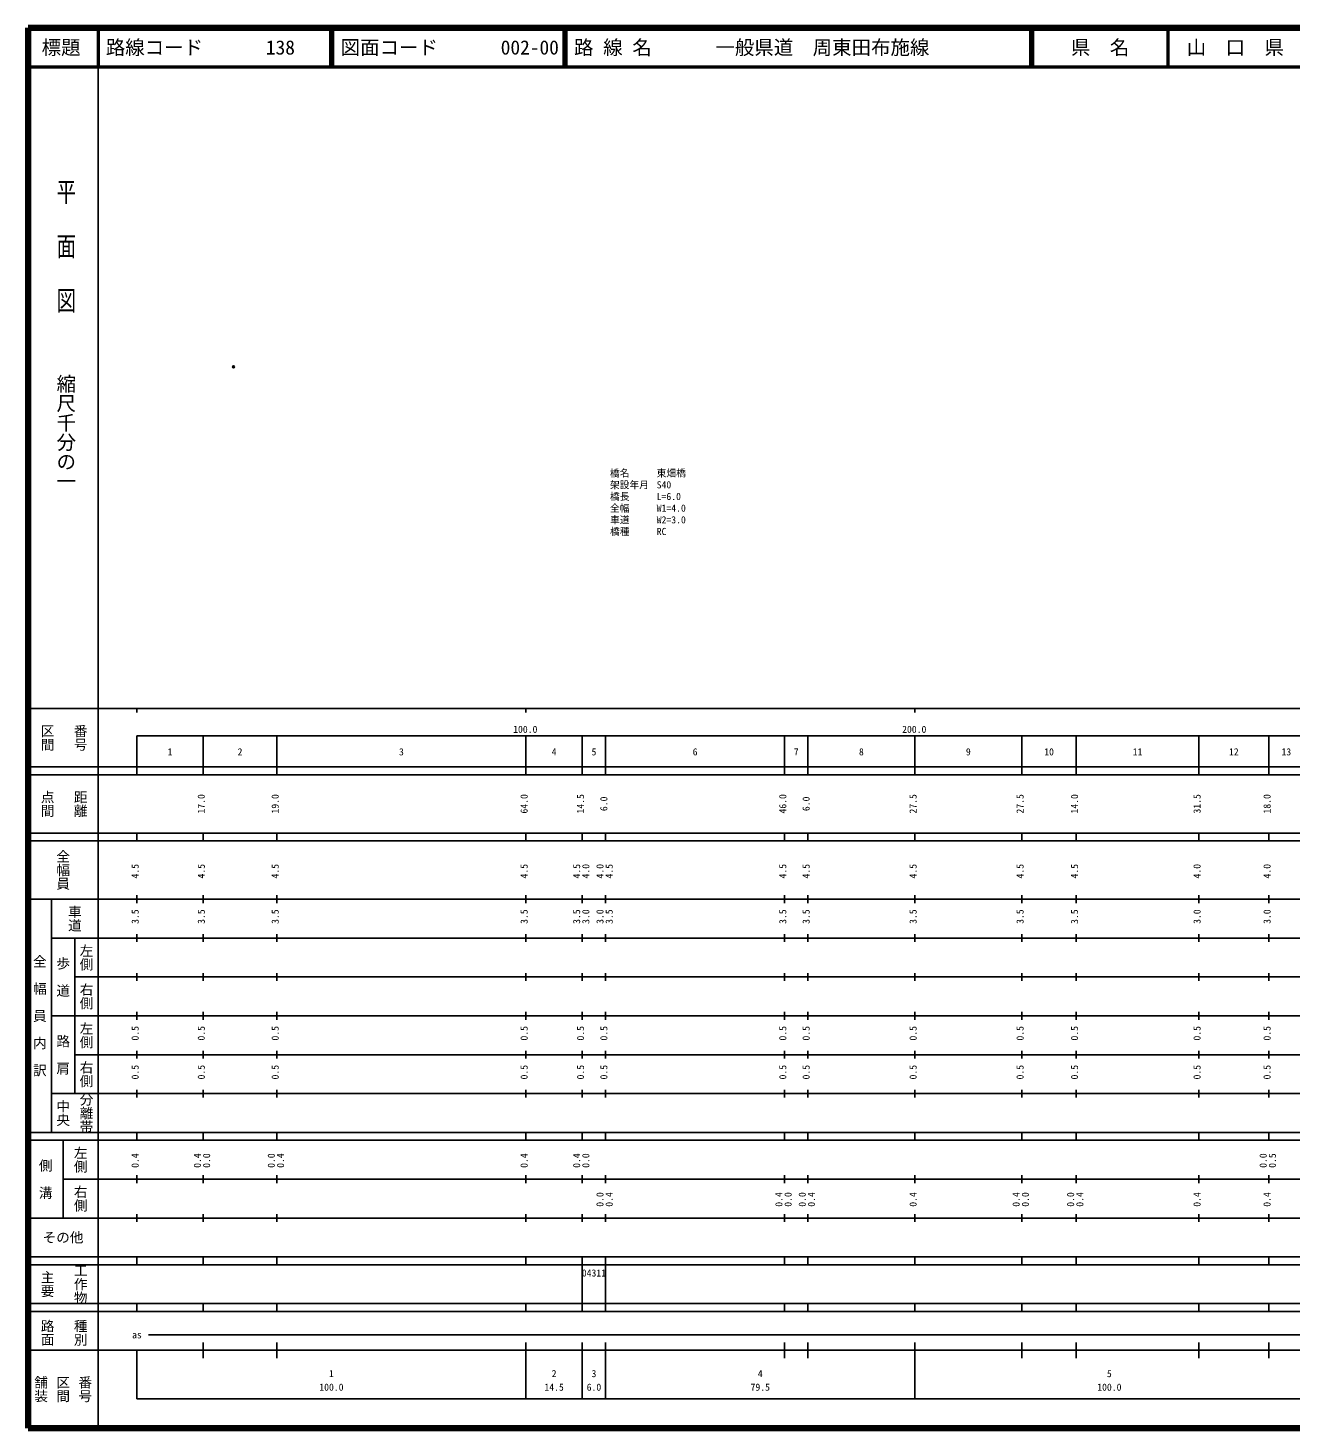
# Model space of a CAD drawing. Units: millimetres on the paper, with parts at other scales. Extents: x 40 to 680, y 20 to 380.
# Drawn here: x 40 to 364.7, y 20 to 380 of the extents above; entities that cross this region are included whole.
import ezdxf
from ezdxf.enums import TextEntityAlignment as Align

# ---------------------------------------------------------------- set-up
doc = ezdxf.new("R2010")
doc.units = ezdxf.units.MM
doc.header["$PDMODE"] = 32
doc.header["$PDSIZE"] = 0.5
for name, color, linetype in [('M-OTRS', 6, 'Continuous'), ('M-STR-HTXT', 7, 'Continuous'), ('M-TTL-TXT', 7, 'Continuous')]:
    doc.layers.add(name, color=color, linetype=linetype)
for name, color, linetype, lineweight in [('M-TTL', 2, 'Continuous', 140), ('M-TTL-BAND', 7, 'Continuous', 25), ('M-TTL-LINE', 7, 'Continuous', 50)]:
    doc.layers.add(name, color=color, linetype=linetype, lineweight=lineweight)
doc.styles.add('@ＭＳ ゴシック', font='')
doc.styles.add('ＭＳ ゴシック', font='')
doc.styles.get('@ＭＳ ゴシック').set_extended_font_data('@MS Gothic')
doc.styles.get('ＭＳ ゴシック').set_extended_font_data('MS Gothic')

msp = doc.modelspace()

# ---------------------------------------------------------------- linework, layer by layer
at = {"layer": 'M-OTRS'}
msp.add_point((92.826, 292.889), dxfattribs=at)
at = {"layer": 'M-TTL'}
for p, q in [((40, 380), (40, 20)), ((680, 380), (40, 380)), ((40, 20), (680, 20))]:
    msp.add_line(p, q, dxfattribs=at)
at = {"layer": 'M-TTL-BAND'}
for p, q in [((58, 370), (58, 20)), ((40, 205), (579, 205)), ((68, 205), (68, 204)), ((168, 205), (168, 204)), ((268, 205), (268, 204)), ((68, 198), (579, 198)), ((68, 198), (68, 188)), ((85, 188), (85, 198)), ((104, 188), (104, 198)), ((168, 188), (168, 198)), ((182.5, 188), (182.5, 198)), ((188.5, 188), (188.5, 198)), ((234.5, 188), (234.5, 198)), ((240.5, 188), (240.5, 198)), ((268, 188), (268, 198)), ((295.5, 188), (295.5, 198)), ((309.5, 188), (309.5, 198)), ((341, 188), (341, 198)), ((359, 188), (359, 198)), ((40, 190), (579, 190)), ((40, 188), (579, 188)), ((40, 173), (579, 173)), ((68, 171), (68, 173)), ((85, 171), (85, 173)), ((104, 171), (104, 173)), ((168, 171), (168, 173)), ((182.5, 171), (182.5, 173)), ((188.5, 171), (188.5, 173)), ((234.5, 171), (234.5, 173)), ((240.5, 171), (240.5, 173)), ((268, 171), (268, 173)), ((295.5, 171), (295.5, 173)), ((309.5, 171), (309.5, 173)), ((341, 171), (341, 173)), ((359, 171), (359, 173)), ((40, 171), (579, 171)), ((40, 156), (579, 156)), ((46, 96), (46, 156)), ((68, 155), (68, 157)), ((85, 155), (85, 157)), ((104, 155), (104, 157)), ((168, 155), (168, 157)), ((182.5, 155), (182.5, 157)), ((188.5, 155), (188.5, 157)), ((234.5, 155), (234.5, 157)), ((240.5, 155), (240.5, 157)), ((268, 155), (268, 157)), ((295.5, 155), (295.5, 157)), ((309.5, 155), (309.5, 157)), ((341, 155), (341, 157)), ((359, 155), (359, 157)), ((46, 146), (579, 146)), ((52, 146), (52, 106)), ((68, 145), (68, 147)), ((85, 145), (85, 147)), ((104, 145), (104, 147)), ((168, 145), (168, 147)), ((182.5, 145), (182.5, 147)), ((188.5, 145), (188.5, 147)), ((234.5, 145), (234.5, 147)), ((240.5, 145), (240.5, 147)), ((268, 145), (268, 147)), ((295.5, 145), (295.5, 147)), ((309.5, 145), (309.5, 147)), ((341, 145), (341, 147)), ((359, 145), (359, 147)), ((68, 135), (68, 137)), ((85, 135), (85, 137)), ((104, 135), (104, 137)), ((168, 135), (168, 137)), ((182.5, 135), (182.5, 137)), ((188.5, 135), (188.5, 137)), ((234.5, 135), (234.5, 137)), ((240.5, 135), (240.5, 137)), ((268, 135), (268, 137)), ((295.5, 135), (295.5, 137)), ((309.5, 135), (309.5, 137)), ((341, 135), (341, 137)), ((359, 135), (359, 137)), ((52, 136), (579, 136)), ((46, 126), (579, 126)), ((68, 125), (68, 127)), ((85, 125), (85, 127)), ((104, 125), (104, 127)), ((168, 125), (168, 127)), ((182.5, 125), (182.5, 127)), ((188.5, 125), (188.5, 127)), ((234.5, 125), (234.5, 127)), ((240.5, 125), (240.5, 127)), ((268, 125), (268, 127)), ((295.5, 125), (295.5, 127)), ((309.5, 125), (309.5, 127)), ((341, 125), (341, 127)), ((359, 125), (359, 127)), ((52, 116), (579, 116)), ((68, 115), (68, 117)), ((85, 115), (85, 117)), ((104, 115), (104, 117)), ((168, 115), (168, 117)), ((182.5, 115), (182.5, 117)), ((188.5, 115), (188.5, 117)), ((234.5, 115), (234.5, 117)), ((240.5, 115), (240.5, 117)), ((268, 115), (268, 117)), ((295.5, 115), (295.5, 117)), ((309.5, 115), (309.5, 117)), ((341, 115), (341, 117)), ((359, 115), (359, 117)), ((46, 106), (579, 106)), ((68, 105), (68, 107)), ((85, 105), (85, 107)), ((104, 105), (104, 107)), ((168, 105), (168, 107)), ((182.5, 105), (182.5, 107)), ((188.5, 105), (188.5, 107)), ((234.5, 105), (234.5, 107)), ((240.5, 105), (240.5, 107)), ((268, 105), (268, 107)), ((295.5, 105), (295.5, 107)), ((309.5, 105), (309.5, 107)), ((341, 105), (341, 107)), ((359, 105), (359, 107)), ((40, 96), (579, 96)), ((40, 94), (579, 94)), ((49, 94), (49, 74)), ((68, 94), (68, 96)), ((85, 94), (85, 96)), ((104, 94), (104, 96)), ((168, 94), (168, 96)), ((182.5, 94), (182.5, 96)), ((188.5, 94), (188.5, 96)), ((234.5, 94), (234.5, 96)), ((240.5, 94), (240.5, 96)), ((268, 94), (268, 96)), ((295.5, 94), (295.5, 96)), ((309.5, 94), (309.5, 96)), ((341, 94), (341, 96)), ((359, 94), (359, 96)), ((49, 84), (579, 84)), ((68, 83), (68, 85)), ((85, 83), (85, 85)), ((104, 83), (104, 85)), ((168, 83), (168, 85)), ((182.5, 83), (182.5, 85)), ((188.5, 83), (188.5, 85)), ((234.5, 83), (234.5, 85)), ((240.5, 83), (240.5, 85)), ((268, 83), (268, 85)), ((295.5, 83), (295.5, 85)), ((309.5, 83), (309.5, 85)), ((341, 83), (341, 85)), ((359, 83), (359, 85)), ((40, 74), (579, 74)), ((68, 73), (68, 75)), ((85, 73), (85, 75)), ((104, 73), (104, 75)), ((168, 73), (168, 75)), ((182.5, 73), (182.5, 75)), ((188.5, 73), (188.5, 75)), ((234.5, 73), (234.5, 75)), ((240.5, 73), (240.5, 75)), ((268, 73), (268, 75)), ((295.5, 73), (295.5, 75)), ((309.5, 73), (309.5, 75)), ((341, 73), (341, 75)), ((359, 73), (359, 75)), ((40, 64), (579, 64)), ((40, 62), (579, 62)), ((68, 62), (68, 64)), ((85, 62), (85, 64)), ((104, 62), (104, 64)), ((168, 62), (168, 64)), ((182.5, 62), (182.5, 64)), ((182.5, 52), (182.5, 62)), ((188.5, 62), (188.5, 64)), ((188.5, 52), (188.5, 62)), ((234.5, 62), (234.5, 64)), ((240.5, 62), (240.5, 64)), ((268, 62), (268, 64)), ((295.5, 62), (295.5, 64)), ((309.5, 62), (309.5, 64)), ((341, 62), (341, 64)), ((359, 62), (359, 64)), ((40, 52), (579, 52)), ((68, 50), (68, 52)), ((85, 50), (85, 52)), ((104, 50), (104, 52)), ((168, 50), (168, 52)), ((182.5, 50), (182.5, 52)), ((188.5, 50), (188.5, 52)), ((234.5, 50), (234.5, 52)), ((240.5, 50), (240.5, 52)), ((268, 50), (268, 52)), ((295.5, 50), (295.5, 52)), ((309.5, 50), (309.5, 52)), ((341, 50), (341, 52)), ((359, 50), (359, 52)), ((40, 50), (579, 50)), ((71, 44), (565, 44)), ((40, 40), (579, 40)), ((68, 40), (68, 27.5)), ((85, 38), (85, 42)), ((104, 38), (104, 42)), ((168, 27.5), (168, 42)), ((182.5, 27.5), (182.5, 42)), ((188.5, 27.5), (188.5, 42)), ((234.5, 38), (234.5, 42)), ((240.5, 38), (240.5, 42)), ((268, 27.5), (268, 42)), ((295.5, 38), (295.5, 42)), ((309.5, 38), (309.5, 42)), ((341, 38), (341, 42)), ((359, 38), (359, 42)), ((68, 27.5), (579, 27.5))]:
    msp.add_line(p, q, dxfattribs=at)
at = {"layer": 'M-TTL-LINE'}
for p, q in [((58, 380), (58, 370)), ((117.75, 380), (117.75, 370)), ((118.25, 380), (118.25, 370)), ((177.75, 380), (177.75, 370)), ((178.25, 380), (178.25, 370)), ((297.75, 380), (297.75, 370)), ((298.25, 380), (298.25, 370)), ((333, 380), (333, 370)), ((40, 370), (680, 370))]:
    msp.add_line(p, q, dxfattribs=at)

# ---------------------------------------------------------------- texts
at = {"layer": 'M-STR-HTXT', "style": 'ＭＳ ゴシック'}
for s, p in [('橋名', (189.621, 264.055)), ('東畑橋', (201.621, 264.068)), ('架設年月', (189.624, 261.055)), ('S40', (201.624, 261.068)), ('橋長', (189.627, 258.055)), ('L=6.0', (201.627, 258.068)), ('全幅', (189.631, 255.055)), ('W1=4.0', (201.631, 255.068)), ('車道', (189.634, 252.055)), ('W2=3.0', (201.634, 252.068)), ('橋種', (189.638, 249.055)), ('RC', (201.638, 249.068))]:
    msp.add_text(s, height=1.833, rotation=0.065, dxfattribs=at).set_placement(p, align=Align.BOTTOM_LEFT)
at = {"layer": 'M-TTL-BAND', "style": '@ＭＳ ゴシック', "width": 1.4}
msp.add_text('平  面  図', height=3.666, rotation=270, dxfattribs=at).set_placement((49.777, 306.475), align=Align.MIDDLE_RIGHT)
at = {"layer": 'M-TTL-BAND', "style": '@ＭＳ ゴシック'}
msp.add_text('縮尺千分の一', height=3.666, rotation=270, dxfattribs=at).set_placement((49.777, 261.03), align=Align.MIDDLE_RIGHT)
for s, p in [('区間', (45, 197.5)), ('番号', (53.5, 197.5)), ('点間', (45, 180.5)), ('距離', (53.5, 180.5)), ('全幅員', (49, 163.5)), ('車道', (52, 151)), ('左側', (55, 141)), ('全\u3000幅\u3000員\u3000内\u3000訳', (43, 126)), ('歩\u3000道', (49, 136)), ('右側', (55, 131)), ('左側', (55, 121)), ('路\u3000肩', (49, 116)), ('右側', (55, 111)), ('分離帯', (55, 101)), ('中央', (49, 101)), ('左側', (53.5, 89)), ('側\u3000溝', (44.5, 84)), ('右側', (53.5, 79)), ('工作物', (53.5, 57)), ('主要', (45, 57)), ('路面', (45, 44.5)), ('種別', (53.5, 44.5)), ('舗装', (43.333, 30)), ('区間', (49, 30)), ('番号', (54.667, 30))]:
    msp.add_text(s, height=2.566, rotation=270, dxfattribs=at).set_placement(p, align=Align.MIDDLE_CENTER)
at = {"layer": 'M-TTL-BAND', "style": 'ＭＳ ゴシック'}
for s, p in [('100.0', (167.844, 198.195)), ('200.0', (267.844, 198.195)), ('1', (76.5, 192.405)), ('2', (94.5, 192.405)), ('3', (136, 192.405)), ('4', (175.25, 192.405)), ('5', (185.5, 192.405)), ('6', (211.5, 192.405)), ('7', (237.5, 192.405)), ('8', (254.25, 192.405)), ('9', (281.75, 192.405)), ('10', (302.5, 192.405)), ('11', (325.25, 192.405)), ('12', (350, 192.405)), ('13', (363.5, 192.405)), ('as', (68, 42.5)), ('1', (118, 32.523)), ('2', (175.25, 32.523)), ('3', (185.5, 32.523)), ('4', (228.25, 32.523)), ('5', (318, 32.523)), ('100.0', (118, 29.033)), ('14.5', (175.25, 29.033)), ('6.0', (185.5, 29.033)), ('79.5', (228.25, 29.033)), ('100.0', (318, 29.033))]:
    msp.add_text(s, height=1.833, dxfattribs=at).set_placement(p, align=Align.BOTTOM_CENTER)
for s, p in [('17.0', (86, 180.5)), ('19.0', (105, 180.5)), ('64.0', (169, 180.5)), ('14.5', (183.5, 180.5)), ('6.0', (189.5, 180.5)), ('46.0', (235.5, 180.5)), ('6.0', (241.5, 180.5)), ('27.5', (269, 180.5)), ('27.5', (296.5, 180.5)), ('14.0', (310.5, 180.5)), ('31.5', (342, 180.5)), ('18.0', (360, 180.5)), ('4.5', (69, 163.174)), ('4.5', (86, 163.174)), ('4.5', (105, 163.174)), ('4.5', (169, 163.174)), ('4.5', (182.5, 163.174)), ('4.0', (184.87, 163.174)), ('4.0', (188.5, 163.174)), ('4.5', (190.87, 163.174)), ('4.5', (235.5, 163.174)), ('4.5', (241.5, 163.174)), ('4.5', (269, 163.174)), ('4.5', (296.5, 163.174)), ('4.5', (310.5, 163.174)), ('4.0', (342, 163.174)), ('4.0', (360, 163.174)), ('3.5', (69, 151.5)), ('3.5', (86, 151.5)), ('3.5', (105, 151.5)), ('3.5', (169, 151.5)), ('3.5', (182.5, 151.5)), ('3.0', (184.87, 151.5)), ('3.0', (188.5, 151.5)), ('3.5', (190.87, 151.5)), ('3.5', (235.5, 151.5)), ('3.5', (241.5, 151.5)), ('3.5', (269, 151.5)), ('3.5', (296.5, 151.5)), ('3.5', (310.5, 151.5)), ('3.0', (342, 151.5)), ('3.0', (360, 151.5)), ('0.5', (69, 121.5)), ('0.5', (86, 121.5)), ('0.5', (105, 121.5)), ('0.5', (169, 121.5)), ('0.5', (183.5, 121.5)), ('0.5', (189.5, 121.5)), ('0.5', (235.5, 121.5)), ('0.5', (241.5, 121.5)), ('0.5', (269, 121.5)), ('0.5', (296.5, 121.5)), ('0.5', (310.5, 121.5)), ('0.5', (342, 121.5)), ('0.5', (360, 121.5)), ('0.5', (69, 111.5)), ('0.5', (86, 111.5)), ('0.5', (105, 111.5)), ('0.5', (169, 111.5)), ('0.5', (183.5, 111.5)), ('0.5', (189.5, 111.5)), ('0.5', (235.5, 111.5)), ('0.5', (241.5, 111.5)), ('0.5', (269, 111.5)), ('0.5', (296.5, 111.5)), ('0.5', (310.5, 111.5)), ('0.5', (342, 111.5)), ('0.5', (360, 111.5)), ('0.4', (69, 88.764)), ('0.4', (85, 88.764)), ('0.0', (87.37, 88.764)), ('0.0', (104, 88.764)), ('0.4', (106.37, 88.764)), ('0.4', (169, 88.764)), ('0.4', (182.5, 88.764)), ('0.0', (184.87, 88.764)), ('0.0', (359, 88.764)), ('0.5', (361.37, 88.764)), ('0.0', (188.5, 78.764)), ('0.4', (190.87, 78.764)), ('0.4', (234.5, 78.764)), ('0.0', (236.87, 78.764)), ('0.0', (240.5, 78.764)), ('0.4', (242.87, 78.764)), ('0.4', (269, 78.764)), ('0.4', (295.5, 78.764)), ('0.0', (297.87, 78.764)), ('0.0', (309.5, 78.764)), ('0.4', (311.87, 78.764)), ('0.4', (342, 78.764)), ('0.4', (360, 78.764))]:
    msp.add_text(s, height=1.833, rotation=90, dxfattribs=at).set_placement(p, align=Align.BOTTOM_CENTER)
msp.add_text('その他', height=2.566, dxfattribs=at).set_placement((49, 69), align=Align.MIDDLE_CENTER)
msp.add_text('04311', height=1.833, dxfattribs=at).set_placement((182.375, 58.405), align=Align.BOTTOM_LEFT)
at = {"layer": 'M-TTL-TXT', "style": 'ＭＳ ゴシック'}
for s, p in [('標題', (48.5, 375)), ('県\u3000名', (315.625, 375)), ('山\u3000口\u3000県', (350.375, 375))]:
    msp.add_text(s, height=3.666, dxfattribs=at).set_placement(p, align=Align.MIDDLE_CENTER)
for s, p in [('路線コード', (60, 375)), ('138', (101.142, 375)), ('図面コード', (120.38, 375)), ('002-00', (161.521, 375)), ('路 線 名', (180.38, 375)), ('一般県道\u3000周東田布施線', (216.734, 375))]:
    msp.add_text(s, height=3.666, dxfattribs=at).set_placement(p, align=Align.MIDDLE_LEFT)

doc.saveas('drawing.dxf')
